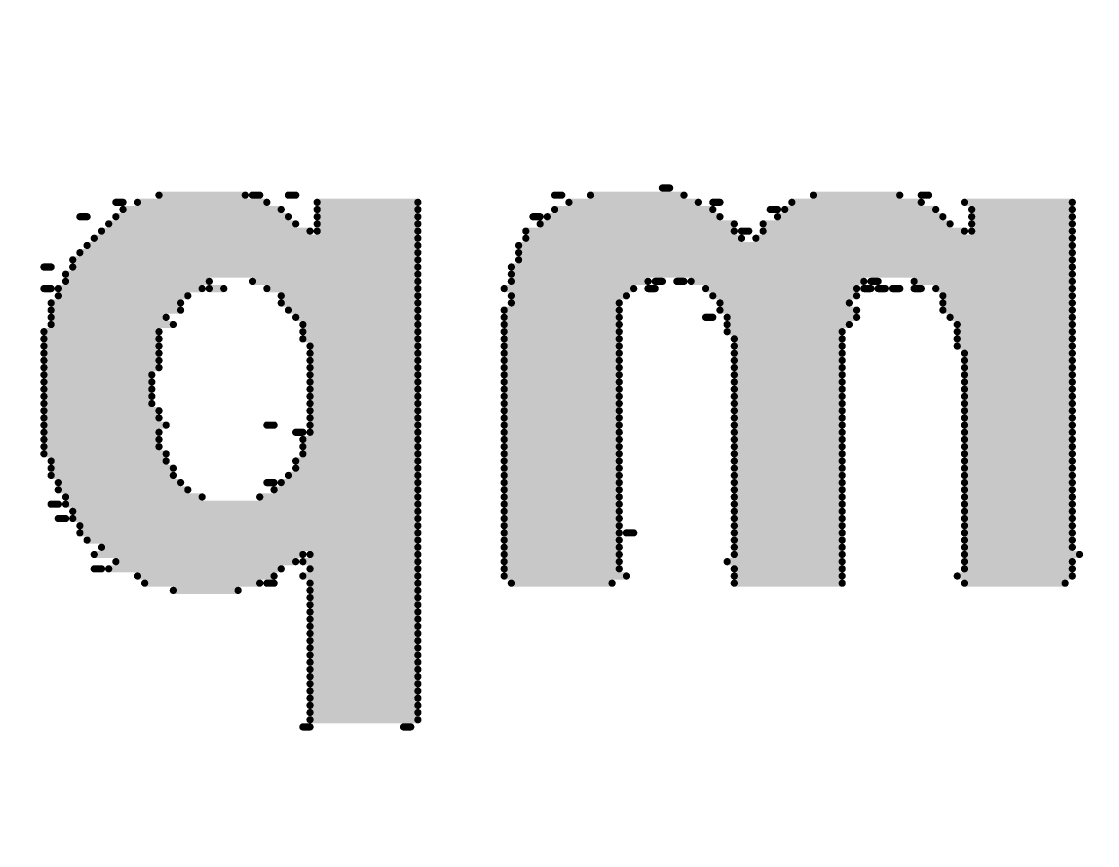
# Model space of a CAD drawing. Header units: millimetres. Extents: x 2.17 to 4.96, y 1.49 to 4.34.
# Drawn here: x 3.4327 to 3.5823, y 3.2885 to 3.4032 of the extents above; entities that cross this region are included whole.
import ezdxf

# ---------------------------------------------------------------- set-up
doc = ezdxf.new("R2010")
doc.units = ezdxf.units.MM
doc.header["$MEASUREMENT"] = 0
for name, color, linetype in [('BottomOverlay', 54, 'Continuous'), ('InternalPlane1', 76, 'Continuous'), ('InternalPlane2', 16, 'Continuous'), ('Mechanical2', 216, 'Continuous')]:
    doc.layers.add(name, color=color, linetype=linetype)

msp = doc.modelspace()

# ---------------------------------------------------------------- linework, layer by layer
at = {"layer": 'BottomOverlay', "const_width": 0.001}
for points in [[(3.52183, 3.38), (3.52283, 3.38)], [(3.44583, 3.378), (3.44683, 3.378)], [(3.44883, 3.378), (3.46683, 3.378)], [(3.45183, 3.379), (3.46383, 3.379)], [(3.46483, 3.379), (3.46583, 3.379)], [(3.46983, 3.379), (3.47083, 3.379)], [(3.47383, 3.378), (3.48783, 3.378)], [(3.50683, 3.379), (3.50783, 3.379)], [(3.50883, 3.378), (3.52683, 3.378)], [(3.51183, 3.379), (3.52483, 3.379)], [(3.52883, 3.378), (3.52983, 3.378)], [(3.53983, 3.378), (3.55783, 3.378)], [(3.54283, 3.379), (3.55483, 3.379)], [(3.55783, 3.379), (3.55883, 3.379)], [(3.56383, 3.378), (3.57883, 3.378)], [(3.44683, 3.377), (3.46883, 3.377)], [(3.47383, 3.377), (3.48783, 3.377)], [(3.50683, 3.377), (3.52883, 3.377)], [(3.53683, 3.377), (3.53783, 3.377)], [(3.53883, 3.377), (3.55983, 3.377)], [(3.56483, 3.377), (3.57883, 3.377)], [(3.44083, 3.376), (3.44183, 3.376)], [(3.44483, 3.375), (3.47083, 3.375)], [(3.44583, 3.376), (3.46983, 3.376)], [(3.47383, 3.376), (3.48783, 3.376)], [(3.47383, 3.375), (3.48783, 3.375)], [(3.50383, 3.376), (3.50483, 3.376)], [(3.50483, 3.375), (3.53183, 3.375)], [(3.50583, 3.376), (3.52983, 3.376)], [(3.53583, 3.375), (3.56183, 3.375)], [(3.53783, 3.376), (3.56083, 3.376)], [(3.56483, 3.376), (3.57883, 3.376)], [(3.56483, 3.375), (3.57883, 3.375)], [(3.44383, 3.374), (3.47283, 3.374)], [(3.47383, 3.374), (3.48783, 3.374)], [(3.50283, 3.374), (3.53183, 3.374)], [(3.53283, 3.374), (3.53383, 3.374)], [(3.53583, 3.374), (3.56383, 3.374)], [(3.56483, 3.374), (3.57883, 3.374)], [(3.44183, 3.372), (3.48783, 3.372)], [(3.44283, 3.373), (3.48783, 3.373)], [(3.50183, 3.372), (3.57883, 3.372)], [(3.50283, 3.373), (3.53283, 3.373)], [(3.53483, 3.373), (3.57883, 3.373)], [(3.44083, 3.371), (3.48783, 3.371)], [(3.50183, 3.371), (3.57883, 3.371)], [(3.43583, 3.369), (3.43683, 3.369)], [(3.43983, 3.37), (3.48783, 3.37)], [(3.43983, 3.369), (3.48783, 3.369)], [(3.50083, 3.369), (3.57883, 3.369)], [(3.50183, 3.37), (3.57883, 3.37)], [(3.43883, 3.368), (3.48783, 3.368)], [(3.50083, 3.368), (3.57883, 3.368)], [(3.43583, 3.366), (3.43683, 3.366)], [(3.43783, 3.366), (3.45783, 3.366)], [(3.43883, 3.367), (3.45883, 3.367)], [(3.45883, 3.366), (3.46083, 3.366)], [(3.46483, 3.367), (3.48783, 3.367)], [(3.46683, 3.366), (3.48783, 3.366)], [(3.49983, 3.366), (3.51783, 3.366)], [(3.50083, 3.367), (3.51983, 3.367)], [(3.51983, 3.366), (3.52083, 3.366)], [(3.52083, 3.367), (3.52183, 3.367)], [(3.52383, 3.367), (3.52483, 3.367)], [(3.52583, 3.367), (3.54983, 3.367)], [(3.52783, 3.366), (3.54883, 3.366)], [(3.54983, 3.366), (3.55083, 3.366)], [(3.55083, 3.367), (3.55183, 3.367)], [(3.55183, 3.366), (3.55283, 3.366)], [(3.55383, 3.366), (3.55483, 3.366)], [(3.55683, 3.367), (3.57883, 3.367)], [(3.55683, 3.366), (3.55783, 3.366)], [(3.55983, 3.366), (3.57883, 3.366)], [(3.43783, 3.365), (3.45583, 3.365)], [(3.46883, 3.365), (3.48783, 3.365)], [(3.50083, 3.365), (3.51683, 3.365)], [(3.52883, 3.365), (3.54883, 3.365)], [(3.56083, 3.365), (3.57883, 3.365)], [(3.43683, 3.364), (3.45483, 3.364)], [(3.43683, 3.363), (3.45483, 3.363)], [(3.46883, 3.364), (3.48783, 3.364)], [(3.46983, 3.363), (3.48783, 3.363)], [(3.49983, 3.363), (3.51583, 3.363)], [(3.50083, 3.364), (3.51583, 3.364)], [(3.52983, 3.364), (3.54783, 3.364)], [(3.52983, 3.363), (3.54883, 3.363)], [(3.56083, 3.364), (3.57883, 3.364)], [(3.56083, 3.363), (3.57883, 3.363)], [(3.43683, 3.362), (3.45283, 3.362)], [(3.47083, 3.362), (3.48783, 3.362)], [(3.49983, 3.362), (3.51583, 3.362)], [(3.52783, 3.362), (3.52883, 3.362)], [(3.53083, 3.362), (3.54883, 3.362)], [(3.56183, 3.362), (3.57883, 3.362)], [(3.43583, 3.36), (3.45183, 3.36)], [(3.43683, 3.361), (3.45383, 3.361)], [(3.47183, 3.361), (3.48783, 3.361)], [(3.47183, 3.36), (3.48783, 3.36)], [(3.49983, 3.361), (3.51583, 3.361)], [(3.49983, 3.36), (3.51583, 3.36)], [(3.53083, 3.361), (3.54783, 3.361)], [(3.53083, 3.36), (3.54683, 3.36)], [(3.56283, 3.361), (3.57883, 3.361)], [(3.56283, 3.36), (3.57883, 3.36)], [(3.43583, 3.359), (3.45183, 3.359)], [(3.47183, 3.359), (3.48783, 3.359)], [(3.49983, 3.359), (3.51583, 3.359)], [(3.53183, 3.359), (3.54683, 3.359)], [(3.56283, 3.359), (3.57883, 3.359)], [(3.43583, 3.358), (3.45183, 3.358)], [(3.43583, 3.357), (3.45183, 3.357)], [(3.47283, 3.358), (3.48783, 3.358)], [(3.47283, 3.357), (3.48783, 3.357)], [(3.49983, 3.358), (3.51583, 3.358)], [(3.49983, 3.357), (3.51583, 3.357)], [(3.53183, 3.358), (3.54683, 3.358)], [(3.53183, 3.357), (3.54683, 3.357)], [(3.56283, 3.358), (3.57883, 3.358)], [(3.56383, 3.357), (3.57883, 3.357)], [(3.43583, 3.356), (3.45183, 3.356)], [(3.47283, 3.356), (3.48783, 3.356)], [(3.49983, 3.356), (3.51583, 3.356)], [(3.53183, 3.356), (3.54683, 3.356)], [(3.56383, 3.356), (3.57883, 3.356)], [(3.43583, 3.355), (3.45183, 3.355)], [(3.43583, 3.354), (3.45083, 3.354)], [(3.47283, 3.355), (3.48783, 3.355)], [(3.47283, 3.354), (3.48783, 3.354)], [(3.49983, 3.355), (3.51583, 3.355)], [(3.49983, 3.354), (3.51583, 3.354)], [(3.53183, 3.355), (3.54683, 3.355)], [(3.53183, 3.354), (3.54683, 3.354)], [(3.56383, 3.355), (3.57883, 3.355)], [(3.56383, 3.354), (3.57883, 3.354)], [(3.43583, 3.353), (3.45083, 3.353)], [(3.47283, 3.353), (3.48783, 3.353)], [(3.49983, 3.353), (3.51583, 3.353)], [(3.53183, 3.353), (3.54683, 3.353)], [(3.56383, 3.353), (3.57883, 3.353)], [(3.43583, 3.352), (3.45083, 3.352)], [(3.43583, 3.351), (3.45083, 3.351)], [(3.47283, 3.352), (3.48783, 3.352)], [(3.47283, 3.351), (3.48783, 3.351)], [(3.49983, 3.352), (3.51583, 3.352)], [(3.49983, 3.351), (3.51583, 3.351)], [(3.53183, 3.352), (3.54683, 3.352)], [(3.53183, 3.351), (3.54683, 3.351)], [(3.56383, 3.352), (3.57883, 3.352)], [(3.56383, 3.351), (3.57883, 3.351)], [(3.43583, 3.35), (3.45083, 3.35)], [(3.47283, 3.35), (3.48783, 3.35)], [(3.49983, 3.35), (3.51583, 3.35)], [(3.53183, 3.35), (3.54683, 3.35)], [(3.56383, 3.35), (3.57883, 3.35)], [(3.43583, 3.349), (3.45183, 3.349)], [(3.43583, 3.348), (3.45183, 3.348)], [(3.47283, 3.349), (3.48783, 3.349)], [(3.47283, 3.348), (3.48783, 3.348)], [(3.49983, 3.349), (3.51583, 3.349)], [(3.49983, 3.348), (3.51583, 3.348)], [(3.53183, 3.349), (3.54683, 3.349)], [(3.53183, 3.348), (3.54683, 3.348)], [(3.56383, 3.349), (3.57883, 3.349)], [(3.56383, 3.348), (3.57883, 3.348)], [(3.43583, 3.347), (3.45283, 3.347)], [(3.46683, 3.347), (3.46783, 3.347)], [(3.47283, 3.347), (3.48783, 3.347)], [(3.49983, 3.347), (3.51583, 3.347)], [(3.53183, 3.347), (3.54683, 3.347)], [(3.56383, 3.347), (3.57883, 3.347)], [(3.43583, 3.346), (3.45183, 3.346)], [(3.43583, 3.345), (3.45183, 3.345)], [(3.47083, 3.346), (3.47183, 3.346)], [(3.47183, 3.345), (3.48783, 3.345)], [(3.47283, 3.346), (3.48783, 3.346)], [(3.49983, 3.346), (3.51583, 3.346)], [(3.49983, 3.345), (3.51583, 3.345)], [(3.53183, 3.346), (3.54683, 3.346)], [(3.53183, 3.345), (3.54683, 3.345)], [(3.56383, 3.346), (3.57883, 3.346)], [(3.56383, 3.345), (3.57883, 3.345)], [(3.43583, 3.344), (3.45183, 3.344)], [(3.47183, 3.344), (3.48783, 3.344)], [(3.49983, 3.344), (3.51583, 3.344)], [(3.53183, 3.344), (3.54683, 3.344)], [(3.56383, 3.344), (3.57883, 3.344)], [(3.43583, 3.343), (3.45283, 3.343)], [(3.43683, 3.342), (3.45283, 3.342)], [(3.47083, 3.342), (3.48783, 3.342)], [(3.47183, 3.343), (3.48783, 3.343)], [(3.49983, 3.343), (3.51583, 3.343)], [(3.49983, 3.342), (3.51583, 3.342)], [(3.53183, 3.343), (3.54683, 3.343)], [(3.53183, 3.342), (3.54683, 3.342)], [(3.56383, 3.343), (3.57883, 3.343)], [(3.56383, 3.342), (3.57883, 3.342)], [(3.43683, 3.341), (3.45383, 3.341)], [(3.47083, 3.341), (3.48783, 3.341)], [(3.49983, 3.341), (3.51583, 3.341)], [(3.53183, 3.341), (3.54683, 3.341)], [(3.56383, 3.341), (3.57883, 3.341)], [(3.43683, 3.34), (3.45383, 3.34)], [(3.43783, 3.339), (3.45483, 3.339)], [(3.46683, 3.339), (3.46783, 3.339)], [(3.46883, 3.339), (3.48783, 3.339)], [(3.46983, 3.34), (3.48783, 3.34)], [(3.49983, 3.34), (3.51583, 3.34)], [(3.49983, 3.339), (3.51583, 3.339)], [(3.53183, 3.34), (3.54683, 3.34)], [(3.53183, 3.339), (3.54683, 3.339)], [(3.56383, 3.34), (3.57883, 3.34)], [(3.56383, 3.339), (3.57883, 3.339)], [(3.43783, 3.338), (3.45583, 3.338)], [(3.46783, 3.338), (3.48783, 3.338)], [(3.49983, 3.338), (3.51583, 3.338)], [(3.53183, 3.338), (3.54683, 3.338)], [(3.56383, 3.338), (3.57883, 3.338)], [(3.43683, 3.336), (3.43783, 3.336)], [(3.43883, 3.337), (3.45783, 3.337)], [(3.43883, 3.336), (3.48783, 3.336)], [(3.46583, 3.337), (3.48783, 3.337)], [(3.49983, 3.337), (3.51583, 3.337)], [(3.49983, 3.336), (3.51583, 3.336)], [(3.53183, 3.337), (3.54683, 3.337)], [(3.53183, 3.336), (3.54683, 3.336)], [(3.56383, 3.337), (3.57883, 3.337)], [(3.56383, 3.336), (3.57883, 3.336)], [(3.43983, 3.335), (3.48783, 3.335)], [(3.49983, 3.335), (3.51583, 3.335)], [(3.53183, 3.335), (3.54683, 3.335)], [(3.56383, 3.335), (3.57883, 3.335)], [(3.43783, 3.334), (3.43883, 3.334)], [(3.43983, 3.334), (3.48783, 3.334)], [(3.44083, 3.333), (3.48783, 3.333)], [(3.49983, 3.334), (3.51583, 3.334)], [(3.49983, 3.333), (3.51583, 3.333)], [(3.53183, 3.334), (3.54683, 3.334)], [(3.53183, 3.333), (3.54683, 3.333)], [(3.56383, 3.334), (3.57883, 3.334)], [(3.56383, 3.333), (3.57883, 3.333)], [(3.44083, 3.332), (3.48783, 3.332)], [(3.49983, 3.332), (3.51583, 3.332)], [(3.51683, 3.332), (3.51783, 3.332)], [(3.53183, 3.332), (3.54683, 3.332)], [(3.56383, 3.332), (3.57883, 3.332)], [(3.44183, 3.331), (3.48783, 3.331)], [(3.44383, 3.33), (3.48783, 3.33)], [(3.49983, 3.331), (3.51583, 3.331)], [(3.49983, 3.33), (3.51583, 3.33)], [(3.53183, 3.331), (3.54683, 3.331)], [(3.53183, 3.33), (3.54683, 3.33)], [(3.56383, 3.331), (3.57883, 3.331)], [(3.56383, 3.33), (3.57883, 3.33)], [(3.44283, 3.329), (3.47183, 3.329)], [(3.47283, 3.329), (3.48783, 3.329)], [(3.49983, 3.329), (3.51583, 3.329)], [(3.53183, 3.329), (3.54683, 3.329)], [(3.56383, 3.329), (3.57983, 3.329)], [(3.44283, 3.327), (3.44383, 3.327)], [(3.44483, 3.327), (3.46883, 3.327)], [(3.44583, 3.328), (3.47083, 3.328)], [(3.47183, 3.328), (3.48783, 3.328)], [(3.47283, 3.327), (3.48783, 3.327)], [(3.49983, 3.328), (3.51583, 3.328)], [(3.49983, 3.327), (3.51583, 3.327)], [(3.53083, 3.328), (3.54683, 3.328)], [(3.53183, 3.327), (3.54683, 3.327)], [(3.56383, 3.328), (3.57883, 3.328)], [(3.56383, 3.327), (3.57883, 3.327)], [(3.44883, 3.326), (3.46783, 3.326)], [(3.47183, 3.326), (3.48783, 3.326)], [(3.49983, 3.326), (3.51683, 3.326)], [(3.53183, 3.326), (3.54683, 3.326)], [(3.56283, 3.326), (3.57883, 3.326)], [(3.44983, 3.325), (3.46583, 3.325)], [(3.45383, 3.324), (3.46283, 3.324)], [(3.46683, 3.325), (3.46783, 3.325)], [(3.47283, 3.325), (3.48783, 3.325)], [(3.47283, 3.324), (3.48783, 3.324)], [(3.50083, 3.325), (3.51483, 3.325)], [(3.53183, 3.325), (3.54683, 3.325)], [(3.56383, 3.325), (3.57783, 3.325)], [(3.47283, 3.323), (3.48783, 3.323)], [(3.47283, 3.322), (3.48783, 3.322)], [(3.47283, 3.321), (3.48783, 3.321)], [(3.47283, 3.32), (3.48783, 3.32)], [(3.47283, 3.319), (3.48783, 3.319)], [(3.47283, 3.318), (3.48783, 3.318)], [(3.47283, 3.317), (3.48783, 3.317)], [(3.47283, 3.316), (3.48783, 3.316)], [(3.47283, 3.315), (3.48783, 3.315)], [(3.47283, 3.314), (3.48783, 3.314)], [(3.47283, 3.313), (3.48783, 3.313)], [(3.47283, 3.312), (3.48783, 3.312)], [(3.47283, 3.311), (3.48783, 3.311)], [(3.47283, 3.31), (3.48783, 3.31)], [(3.47283, 3.309), (3.48783, 3.309)], [(3.47283, 3.308), (3.48783, 3.308)], [(3.47283, 3.307), (3.48783, 3.307)], [(3.47283, 3.306), (3.48783, 3.306)], [(3.47183, 3.305), (3.47283, 3.305)], [(3.48583, 3.305), (3.48683, 3.305)]]:
    msp.add_lwpolyline(points, dxfattribs=at)
at = {"layer": 'BottomOverlay', "const_width": 0.0005}
for points in [[(3.52158, 3.38, 1), (3.52208, 3.38, 1)], [(3.52258, 3.38, 1), (3.52308, 3.38, 1)], [(3.44558, 3.378, 1), (3.44608, 3.378, 1)], [(3.44658, 3.378, 1), (3.44708, 3.378, 1)], [(3.44858, 3.378, 1), (3.44908, 3.378, 1)], [(3.45158, 3.379, 1), (3.45208, 3.379, 1)], [(3.46358, 3.379, 1), (3.46408, 3.379, 1)], [(3.46458, 3.379, 1), (3.46508, 3.379, 1)], [(3.46558, 3.379, 1), (3.46608, 3.379, 1)], [(3.46658, 3.378, 1), (3.46708, 3.378, 1)], [(3.46958, 3.379, 1), (3.47008, 3.379, 1)], [(3.47058, 3.379, 1), (3.47108, 3.379, 1)], [(3.47358, 3.378, 1), (3.47408, 3.378, 1)], [(3.48758, 3.378, 1), (3.48808, 3.378, 1)], [(3.50658, 3.379, 1), (3.50708, 3.379, 1)], [(3.50758, 3.379, 1), (3.50808, 3.379, 1)], [(3.50858, 3.378, 1), (3.50908, 3.378, 1)], [(3.51158, 3.379, 1), (3.51208, 3.379, 1)], [(3.52458, 3.379, 1), (3.52508, 3.379, 1)], [(3.52658, 3.378, 1), (3.52708, 3.378, 1)], [(3.52858, 3.378, 1), (3.52908, 3.378, 1)], [(3.52958, 3.378, 1), (3.53008, 3.378, 1)], [(3.53958, 3.378, 1), (3.54008, 3.378, 1)], [(3.54258, 3.379, 1), (3.54308, 3.379, 1)], [(3.55458, 3.379, 1), (3.55508, 3.379, 1)], [(3.55758, 3.379, 1), (3.55808, 3.379, 1)], [(3.55758, 3.378, 1), (3.55808, 3.378, 1)], [(3.55858, 3.379, 1), (3.55908, 3.379, 1)], [(3.56358, 3.378, 1), (3.56408, 3.378, 1)], [(3.57858, 3.378, 1), (3.57908, 3.378, 1)], [(3.44658, 3.377, 1), (3.44708, 3.377, 1)], [(3.46858, 3.377, 1), (3.46908, 3.377, 1)], [(3.47358, 3.377, 1), (3.47408, 3.377, 1)], [(3.48758, 3.377, 1), (3.48808, 3.377, 1)], [(3.50658, 3.377, 1), (3.50708, 3.377, 1)], [(3.52858, 3.377, 1), (3.52908, 3.377, 1)], [(3.53658, 3.377, 1), (3.53708, 3.377, 1)], [(3.53758, 3.377, 1), (3.53808, 3.377, 1)], [(3.53858, 3.377, 1), (3.53908, 3.377, 1)], [(3.55958, 3.377, 1), (3.56008, 3.377, 1)], [(3.56458, 3.377, 1), (3.56508, 3.377, 1)], [(3.57858, 3.377, 1), (3.57908, 3.377, 1)], [(3.44058, 3.376, 1), (3.44108, 3.376, 1)], [(3.44158, 3.376, 1), (3.44208, 3.376, 1)], [(3.44458, 3.375, 1), (3.44508, 3.375, 1)], [(3.44558, 3.376, 1), (3.44608, 3.376, 1)], [(3.46958, 3.376, 1), (3.47008, 3.376, 1)], [(3.47058, 3.375, 1), (3.47108, 3.375, 1)], [(3.47358, 3.376, 1), (3.47408, 3.376, 1)], [(3.47358, 3.375, 1), (3.47408, 3.375, 1)], [(3.48758, 3.376, 1), (3.48808, 3.376, 1)], [(3.48758, 3.375, 1), (3.48808, 3.375, 1)], [(3.50358, 3.376, 1), (3.50408, 3.376, 1)], [(3.50458, 3.376, 1), (3.50508, 3.376, 1)], [(3.50458, 3.375, 1), (3.50508, 3.375, 1)], [(3.50558, 3.376, 1), (3.50608, 3.376, 1)], [(3.52958, 3.376, 1), (3.53008, 3.376, 1)], [(3.53158, 3.375, 1), (3.53208, 3.375, 1)], [(3.53558, 3.375, 1), (3.53608, 3.375, 1)], [(3.53758, 3.376, 1), (3.53808, 3.376, 1)], [(3.56058, 3.376, 1), (3.56108, 3.376, 1)], [(3.56158, 3.375, 1), (3.56208, 3.375, 1)], [(3.56458, 3.376, 1), (3.56508, 3.376, 1)], [(3.56458, 3.375, 1), (3.56508, 3.375, 1)], [(3.57858, 3.376, 1), (3.57908, 3.376, 1)], [(3.57858, 3.375, 1), (3.57908, 3.375, 1)], [(3.44358, 3.374, 1), (3.44408, 3.374, 1)], [(3.47258, 3.374, 1), (3.47308, 3.374, 1)], [(3.47358, 3.374, 1), (3.47408, 3.374, 1)], [(3.48758, 3.374, 1), (3.48808, 3.374, 1)], [(3.50258, 3.374, 1), (3.50308, 3.374, 1)], [(3.53158, 3.374, 1), (3.53208, 3.374, 1)], [(3.53258, 3.374, 1), (3.53308, 3.374, 1)], [(3.53358, 3.374, 1), (3.53408, 3.374, 1)], [(3.53558, 3.374, 1), (3.53608, 3.374, 1)], [(3.56358, 3.374, 1), (3.56408, 3.374, 1)], [(3.56458, 3.374, 1), (3.56508, 3.374, 1)], [(3.57858, 3.374, 1), (3.57908, 3.374, 1)], [(3.44158, 3.372, 1), (3.44208, 3.372, 1)], [(3.44258, 3.373, 1), (3.44308, 3.373, 1)], [(3.48758, 3.373, 1), (3.48808, 3.373, 1)], [(3.48758, 3.372, 1), (3.48808, 3.372, 1)], [(3.50158, 3.372, 1), (3.50208, 3.372, 1)], [(3.50258, 3.373, 1), (3.50308, 3.373, 1)], [(3.53258, 3.373, 1), (3.53308, 3.373, 1)], [(3.53458, 3.373, 1), (3.53508, 3.373, 1)], [(3.57858, 3.373, 1), (3.57908, 3.373, 1)], [(3.57858, 3.372, 1), (3.57908, 3.372, 1)], [(3.44058, 3.371, 1), (3.44108, 3.371, 1)], [(3.48758, 3.371, 1), (3.48808, 3.371, 1)], [(3.50158, 3.371, 1), (3.50208, 3.371, 1)], [(3.57858, 3.371, 1), (3.57908, 3.371, 1)], [(3.43558, 3.369, 1), (3.43608, 3.369, 1)], [(3.43658, 3.369, 1), (3.43708, 3.369, 1)], [(3.43958, 3.37, 1), (3.44008, 3.37, 1)], [(3.43958, 3.369, 1), (3.44008, 3.369, 1)], [(3.48758, 3.37, 1), (3.48808, 3.37, 1)], [(3.48758, 3.369, 1), (3.48808, 3.369, 1)], [(3.50058, 3.369, 1), (3.50108, 3.369, 1)], [(3.50158, 3.37, 1), (3.50208, 3.37, 1)], [(3.57858, 3.37, 1), (3.57908, 3.37, 1)], [(3.57858, 3.369, 1), (3.57908, 3.369, 1)], [(3.43858, 3.368, 1), (3.43908, 3.368, 1)], [(3.48758, 3.368, 1), (3.48808, 3.368, 1)], [(3.50058, 3.368, 1), (3.50108, 3.368, 1)], [(3.57858, 3.368, 1), (3.57908, 3.368, 1)], [(3.43558, 3.366, 1), (3.43608, 3.366, 1)], [(3.43658, 3.366, 1), (3.43708, 3.366, 1)], [(3.43758, 3.366, 1), (3.43808, 3.366, 1)], [(3.43858, 3.367, 1), (3.43908, 3.367, 1)], [(3.45758, 3.366, 1), (3.45808, 3.366, 1)], [(3.45858, 3.367, 1), (3.45908, 3.367, 1)], [(3.45858, 3.366, 1), (3.45908, 3.366, 1)], [(3.46058, 3.366, 1), (3.46108, 3.366, 1)], [(3.46458, 3.367, 1), (3.46508, 3.367, 1)], [(3.46658, 3.366, 1), (3.46708, 3.366, 1)], [(3.48758, 3.367, 1), (3.48808, 3.367, 1)], [(3.48758, 3.366, 1), (3.48808, 3.366, 1)], [(3.49958, 3.366, 1), (3.50008, 3.366, 1)], [(3.50058, 3.367, 1), (3.50108, 3.367, 1)], [(3.51758, 3.366, 1), (3.51808, 3.366, 1)], [(3.51958, 3.367, 1), (3.52008, 3.367, 1)], [(3.51958, 3.366, 1), (3.52008, 3.366, 1)], [(3.52058, 3.367, 1), (3.52108, 3.367, 1)], [(3.52058, 3.366, 1), (3.52108, 3.366, 1)], [(3.52158, 3.367, 1), (3.52208, 3.367, 1)], [(3.52358, 3.367, 1), (3.52408, 3.367, 1)], [(3.52458, 3.367, 1), (3.52508, 3.367, 1)], [(3.52558, 3.367, 1), (3.52608, 3.367, 1)], [(3.52758, 3.366, 1), (3.52808, 3.366, 1)], [(3.54858, 3.366, 1), (3.54908, 3.366, 1)], [(3.54958, 3.367, 1), (3.55008, 3.367, 1)], [(3.54958, 3.366, 1), (3.55008, 3.366, 1)], [(3.55058, 3.367, 1), (3.55108, 3.367, 1)], [(3.55058, 3.366, 1), (3.55108, 3.366, 1)], [(3.55158, 3.367, 1), (3.55208, 3.367, 1)], [(3.55158, 3.366, 1), (3.55208, 3.366, 1)], [(3.55258, 3.366, 1), (3.55308, 3.366, 1)], [(3.55358, 3.366, 1), (3.55408, 3.366, 1)], [(3.55458, 3.366, 1), (3.55508, 3.366, 1)], [(3.55658, 3.367, 1), (3.55708, 3.367, 1)], [(3.55658, 3.366, 1), (3.55708, 3.366, 1)], [(3.55758, 3.366, 1), (3.55808, 3.366, 1)], [(3.55958, 3.366, 1), (3.56008, 3.366, 1)], [(3.57858, 3.367, 1), (3.57908, 3.367, 1)], [(3.57858, 3.366, 1), (3.57908, 3.366, 1)], [(3.43758, 3.365, 1), (3.43808, 3.365, 1)], [(3.45558, 3.365, 1), (3.45608, 3.365, 1)], [(3.46858, 3.365, 1), (3.46908, 3.365, 1)], [(3.48758, 3.365, 1), (3.48808, 3.365, 1)], [(3.50058, 3.365, 1), (3.50108, 3.365, 1)], [(3.51658, 3.365, 1), (3.51708, 3.365, 1)], [(3.52858, 3.365, 1), (3.52908, 3.365, 1)], [(3.54858, 3.365, 1), (3.54908, 3.365, 1)], [(3.56058, 3.365, 1), (3.56108, 3.365, 1)], [(3.57858, 3.365, 1), (3.57908, 3.365, 1)], [(3.43658, 3.364, 1), (3.43708, 3.364, 1)], [(3.43658, 3.363, 1), (3.43708, 3.363, 1)], [(3.45458, 3.364, 1), (3.45508, 3.364, 1)], [(3.45458, 3.363, 1), (3.45508, 3.363, 1)], [(3.46858, 3.364, 1), (3.46908, 3.364, 1)], [(3.46958, 3.363, 1), (3.47008, 3.363, 1)], [(3.48758, 3.364, 1), (3.48808, 3.364, 1)], [(3.48758, 3.363, 1), (3.48808, 3.363, 1)], [(3.49958, 3.363, 1), (3.50008, 3.363, 1)], [(3.50058, 3.364, 1), (3.50108, 3.364, 1)], [(3.51558, 3.364, 1), (3.51608, 3.364, 1)], [(3.51558, 3.363, 1), (3.51608, 3.363, 1)], [(3.52958, 3.364, 1), (3.53008, 3.364, 1)], [(3.52958, 3.363, 1), (3.53008, 3.363, 1)], [(3.54758, 3.364, 1), (3.54808, 3.364, 1)], [(3.54858, 3.363, 1), (3.54908, 3.363, 1)], [(3.56058, 3.364, 1), (3.56108, 3.364, 1)], [(3.56058, 3.363, 1), (3.56108, 3.363, 1)], [(3.57858, 3.364, 1), (3.57908, 3.364, 1)], [(3.57858, 3.363, 1), (3.57908, 3.363, 1)], [(3.43658, 3.362, 1), (3.43708, 3.362, 1)], [(3.45258, 3.362, 1), (3.45308, 3.362, 1)], [(3.47058, 3.362, 1), (3.47108, 3.362, 1)], [(3.48758, 3.362, 1), (3.48808, 3.362, 1)], [(3.49958, 3.362, 1), (3.50008, 3.362, 1)], [(3.51558, 3.362, 1), (3.51608, 3.362, 1)], [(3.52758, 3.362, 1), (3.52808, 3.362, 1)], [(3.52858, 3.362, 1), (3.52908, 3.362, 1)], [(3.53058, 3.362, 1), (3.53108, 3.362, 1)], [(3.54858, 3.362, 1), (3.54908, 3.362, 1)], [(3.56158, 3.362, 1), (3.56208, 3.362, 1)], [(3.57858, 3.362, 1), (3.57908, 3.362, 1)], [(3.43558, 3.36, 1), (3.43608, 3.36, 1)], [(3.43658, 3.361, 1), (3.43708, 3.361, 1)], [(3.45158, 3.36, 1), (3.45208, 3.36, 1)], [(3.45358, 3.361, 1), (3.45408, 3.361, 1)], [(3.47158, 3.361, 1), (3.47208, 3.361, 1)], [(3.47158, 3.36, 1), (3.47208, 3.36, 1)], [(3.48758, 3.361, 1), (3.48808, 3.361, 1)], [(3.48758, 3.36, 1), (3.48808, 3.36, 1)], [(3.49958, 3.361, 1), (3.50008, 3.361, 1)], [(3.49958, 3.36, 1), (3.50008, 3.36, 1)], [(3.51558, 3.361, 1), (3.51608, 3.361, 1)], [(3.51558, 3.36, 1), (3.51608, 3.36, 1)], [(3.53058, 3.361, 1), (3.53108, 3.361, 1)], [(3.53058, 3.36, 1), (3.53108, 3.36, 1)], [(3.54658, 3.36, 1), (3.54708, 3.36, 1)], [(3.54758, 3.361, 1), (3.54808, 3.361, 1)], [(3.56258, 3.361, 1), (3.56308, 3.361, 1)], [(3.56258, 3.36, 1), (3.56308, 3.36, 1)], [(3.57858, 3.361, 1), (3.57908, 3.361, 1)], [(3.57858, 3.36, 1), (3.57908, 3.36, 1)], [(3.43558, 3.359, 1), (3.43608, 3.359, 1)], [(3.45158, 3.359, 1), (3.45208, 3.359, 1)], [(3.47158, 3.359, 1), (3.47208, 3.359, 1)], [(3.48758, 3.359, 1), (3.48808, 3.359, 1)], [(3.49958, 3.359, 1), (3.50008, 3.359, 1)], [(3.51558, 3.359, 1), (3.51608, 3.359, 1)], [(3.53158, 3.359, 1), (3.53208, 3.359, 1)], [(3.54658, 3.359, 1), (3.54708, 3.359, 1)], [(3.56258, 3.359, 1), (3.56308, 3.359, 1)], [(3.57858, 3.359, 1), (3.57908, 3.359, 1)], [(3.43558, 3.358, 1), (3.43608, 3.358, 1)], [(3.43558, 3.357, 1), (3.43608, 3.357, 1)], [(3.45158, 3.358, 1), (3.45208, 3.358, 1)], [(3.45158, 3.357, 1), (3.45208, 3.357, 1)], [(3.47258, 3.358, 1), (3.47308, 3.358, 1)], [(3.47258, 3.357, 1), (3.47308, 3.357, 1)], [(3.48758, 3.358, 1), (3.48808, 3.358, 1)], [(3.48758, 3.357, 1), (3.48808, 3.357, 1)], [(3.49958, 3.358, 1), (3.50008, 3.358, 1)], [(3.49958, 3.357, 1), (3.50008, 3.357, 1)], [(3.51558, 3.358, 1), (3.51608, 3.358, 1)], [(3.51558, 3.357, 1), (3.51608, 3.357, 1)], [(3.53158, 3.358, 1), (3.53208, 3.358, 1)], [(3.53158, 3.357, 1), (3.53208, 3.357, 1)], [(3.54658, 3.358, 1), (3.54708, 3.358, 1)], [(3.54658, 3.357, 1), (3.54708, 3.357, 1)], [(3.56258, 3.358, 1), (3.56308, 3.358, 1)], [(3.56358, 3.357, 1), (3.56408, 3.357, 1)], [(3.57858, 3.358, 1), (3.57908, 3.358, 1)], [(3.57858, 3.357, 1), (3.57908, 3.357, 1)], [(3.43558, 3.356, 1), (3.43608, 3.356, 1)], [(3.45158, 3.356, 1), (3.45208, 3.356, 1)], [(3.47258, 3.356, 1), (3.47308, 3.356, 1)], [(3.48758, 3.356, 1), (3.48808, 3.356, 1)], [(3.49958, 3.356, 1), (3.50008, 3.356, 1)], [(3.51558, 3.356, 1), (3.51608, 3.356, 1)], [(3.53158, 3.356, 1), (3.53208, 3.356, 1)], [(3.54658, 3.356, 1), (3.54708, 3.356, 1)], [(3.56358, 3.356, 1), (3.56408, 3.356, 1)], [(3.57858, 3.356, 1), (3.57908, 3.356, 1)], [(3.43558, 3.355, 1), (3.43608, 3.355, 1)], [(3.43558, 3.354, 1), (3.43608, 3.354, 1)], [(3.45058, 3.354, 1), (3.45108, 3.354, 1)], [(3.45158, 3.355, 1), (3.45208, 3.355, 1)], [(3.47258, 3.355, 1), (3.47308, 3.355, 1)], [(3.47258, 3.354, 1), (3.47308, 3.354, 1)], [(3.48758, 3.355, 1), (3.48808, 3.355, 1)], [(3.48758, 3.354, 1), (3.48808, 3.354, 1)], [(3.49958, 3.355, 1), (3.50008, 3.355, 1)], [(3.49958, 3.354, 1), (3.50008, 3.354, 1)], [(3.51558, 3.355, 1), (3.51608, 3.355, 1)], [(3.51558, 3.354, 1), (3.51608, 3.354, 1)], [(3.53158, 3.355, 1), (3.53208, 3.355, 1)], [(3.53158, 3.354, 1), (3.53208, 3.354, 1)], [(3.54658, 3.355, 1), (3.54708, 3.355, 1)], [(3.54658, 3.354, 1), (3.54708, 3.354, 1)], [(3.56358, 3.355, 1), (3.56408, 3.355, 1)], [(3.56358, 3.354, 1), (3.56408, 3.354, 1)], [(3.57858, 3.355, 1), (3.57908, 3.355, 1)], [(3.57858, 3.354, 1), (3.57908, 3.354, 1)], [(3.43558, 3.353, 1), (3.43608, 3.353, 1)], [(3.45058, 3.353, 1), (3.45108, 3.353, 1)], [(3.47258, 3.353, 1), (3.47308, 3.353, 1)], [(3.48758, 3.353, 1), (3.48808, 3.353, 1)], [(3.49958, 3.353, 1), (3.50008, 3.353, 1)], [(3.51558, 3.353, 1), (3.51608, 3.353, 1)], [(3.53158, 3.353, 1), (3.53208, 3.353, 1)], [(3.54658, 3.353, 1), (3.54708, 3.353, 1)], [(3.56358, 3.353, 1), (3.56408, 3.353, 1)], [(3.57858, 3.353, 1), (3.57908, 3.353, 1)], [(3.43558, 3.352, 1), (3.43608, 3.352, 1)], [(3.43558, 3.351, 1), (3.43608, 3.351, 1)], [(3.45058, 3.352, 1), (3.45108, 3.352, 1)], [(3.45058, 3.351, 1), (3.45108, 3.351, 1)], [(3.47258, 3.352, 1), (3.47308, 3.352, 1)], [(3.47258, 3.351, 1), (3.47308, 3.351, 1)], [(3.48758, 3.352, 1), (3.48808, 3.352, 1)], [(3.48758, 3.351, 1), (3.48808, 3.351, 1)], [(3.49958, 3.352, 1), (3.50008, 3.352, 1)], [(3.49958, 3.351, 1), (3.50008, 3.351, 1)], [(3.51558, 3.352, 1), (3.51608, 3.352, 1)], [(3.51558, 3.351, 1), (3.51608, 3.351, 1)], [(3.53158, 3.352, 1), (3.53208, 3.352, 1)], [(3.53158, 3.351, 1), (3.53208, 3.351, 1)], [(3.54658, 3.352, 1), (3.54708, 3.352, 1)], [(3.54658, 3.351, 1), (3.54708, 3.351, 1)], [(3.56358, 3.352, 1), (3.56408, 3.352, 1)], [(3.56358, 3.351, 1), (3.56408, 3.351, 1)], [(3.57858, 3.352, 1), (3.57908, 3.352, 1)], [(3.57858, 3.351, 1), (3.57908, 3.351, 1)], [(3.43558, 3.35, 1), (3.43608, 3.35, 1)], [(3.45058, 3.35, 1), (3.45108, 3.35, 1)], [(3.47258, 3.35, 1), (3.47308, 3.35, 1)], [(3.48758, 3.35, 1), (3.48808, 3.35, 1)], [(3.49958, 3.35, 1), (3.50008, 3.35, 1)], [(3.51558, 3.35, 1), (3.51608, 3.35, 1)], [(3.53158, 3.35, 1), (3.53208, 3.35, 1)], [(3.54658, 3.35, 1), (3.54708, 3.35, 1)], [(3.56358, 3.35, 1), (3.56408, 3.35, 1)], [(3.57858, 3.35, 1), (3.57908, 3.35, 1)], [(3.43558, 3.349, 1), (3.43608, 3.349, 1)], [(3.43558, 3.348, 1), (3.43608, 3.348, 1)], [(3.45158, 3.349, 1), (3.45208, 3.349, 1)], [(3.45158, 3.348, 1), (3.45208, 3.348, 1)], [(3.47258, 3.349, 1), (3.47308, 3.349, 1)], [(3.47258, 3.348, 1), (3.47308, 3.348, 1)], [(3.48758, 3.349, 1), (3.48808, 3.349, 1)], [(3.48758, 3.348, 1), (3.48808, 3.348, 1)], [(3.49958, 3.349, 1), (3.50008, 3.349, 1)], [(3.49958, 3.348, 1), (3.50008, 3.348, 1)], [(3.51558, 3.349, 1), (3.51608, 3.349, 1)], [(3.51558, 3.348, 1), (3.51608, 3.348, 1)], [(3.53158, 3.349, 1), (3.53208, 3.349, 1)], [(3.53158, 3.348, 1), (3.53208, 3.348, 1)], [(3.54658, 3.349, 1), (3.54708, 3.349, 1)], [(3.54658, 3.348, 1), (3.54708, 3.348, 1)], [(3.56358, 3.349, 1), (3.56408, 3.349, 1)], [(3.56358, 3.348, 1), (3.56408, 3.348, 1)], [(3.57858, 3.349, 1), (3.57908, 3.349, 1)], [(3.57858, 3.348, 1), (3.57908, 3.348, 1)], [(3.43558, 3.347, 1), (3.43608, 3.347, 1)], [(3.45258, 3.347, 1), (3.45308, 3.347, 1)], [(3.46658, 3.347, 1), (3.46708, 3.347, 1)], [(3.46758, 3.347, 1), (3.46808, 3.347, 1)], [(3.47258, 3.347, 1), (3.47308, 3.347, 1)], [(3.48758, 3.347, 1), (3.48808, 3.347, 1)], [(3.49958, 3.347, 1), (3.50008, 3.347, 1)], [(3.51558, 3.347, 1), (3.51608, 3.347, 1)], [(3.53158, 3.347, 1), (3.53208, 3.347, 1)], [(3.54658, 3.347, 1), (3.54708, 3.347, 1)], [(3.56358, 3.347, 1), (3.56408, 3.347, 1)], [(3.57858, 3.347, 1), (3.57908, 3.347, 1)], [(3.43558, 3.346, 1), (3.43608, 3.346, 1)], [(3.43558, 3.345, 1), (3.43608, 3.345, 1)], [(3.45158, 3.346, 1), (3.45208, 3.346, 1)], [(3.45158, 3.345, 1), (3.45208, 3.345, 1)], [(3.47058, 3.346, 1), (3.47108, 3.346, 1)], [(3.47158, 3.346, 1), (3.47208, 3.346, 1)], [(3.47158, 3.345, 1), (3.47208, 3.345, 1)], [(3.47258, 3.346, 1), (3.47308, 3.346, 1)], [(3.48758, 3.346, 1), (3.48808, 3.346, 1)], [(3.48758, 3.345, 1), (3.48808, 3.345, 1)], [(3.49958, 3.346, 1), (3.50008, 3.346, 1)], [(3.49958, 3.345, 1), (3.50008, 3.345, 1)], [(3.51558, 3.346, 1), (3.51608, 3.346, 1)], [(3.51558, 3.345, 1), (3.51608, 3.345, 1)], [(3.53158, 3.346, 1), (3.53208, 3.346, 1)], [(3.53158, 3.345, 1), (3.53208, 3.345, 1)], [(3.54658, 3.346, 1), (3.54708, 3.346, 1)], [(3.54658, 3.345, 1), (3.54708, 3.345, 1)], [(3.56358, 3.346, 1), (3.56408, 3.346, 1)], [(3.56358, 3.345, 1), (3.56408, 3.345, 1)], [(3.57858, 3.346, 1), (3.57908, 3.346, 1)], [(3.57858, 3.345, 1), (3.57908, 3.345, 1)], [(3.43558, 3.344, 1), (3.43608, 3.344, 1)], [(3.45158, 3.344, 1), (3.45208, 3.344, 1)], [(3.47158, 3.344, 1), (3.47208, 3.344, 1)], [(3.48758, 3.344, 1), (3.48808, 3.344, 1)], [(3.49958, 3.344, 1), (3.50008, 3.344, 1)], [(3.51558, 3.344, 1), (3.51608, 3.344, 1)], [(3.53158, 3.344, 1), (3.53208, 3.344, 1)], [(3.54658, 3.344, 1), (3.54708, 3.344, 1)], [(3.56358, 3.344, 1), (3.56408, 3.344, 1)], [(3.57858, 3.344, 1), (3.57908, 3.344, 1)], [(3.43558, 3.343, 1), (3.43608, 3.343, 1)], [(3.43658, 3.342, 1), (3.43708, 3.342, 1)], [(3.45258, 3.343, 1), (3.45308, 3.343, 1)], [(3.45258, 3.342, 1), (3.45308, 3.342, 1)], [(3.47058, 3.342, 1), (3.47108, 3.342, 1)], [(3.47158, 3.343, 1), (3.47208, 3.343, 1)], [(3.48758, 3.343, 1), (3.48808, 3.343, 1)], [(3.48758, 3.342, 1), (3.48808, 3.342, 1)], [(3.49958, 3.343, 1), (3.50008, 3.343, 1)], [(3.49958, 3.342, 1), (3.50008, 3.342, 1)], [(3.51558, 3.343, 1), (3.51608, 3.343, 1)], [(3.51558, 3.342, 1), (3.51608, 3.342, 1)], [(3.53158, 3.343, 1), (3.53208, 3.343, 1)], [(3.53158, 3.342, 1), (3.53208, 3.342, 1)], [(3.54658, 3.343, 1), (3.54708, 3.343, 1)], [(3.54658, 3.342, 1), (3.54708, 3.342, 1)], [(3.56358, 3.343, 1), (3.56408, 3.343, 1)], [(3.56358, 3.342, 1), (3.56408, 3.342, 1)], [(3.57858, 3.343, 1), (3.57908, 3.343, 1)], [(3.57858, 3.342, 1), (3.57908, 3.342, 1)], [(3.43658, 3.341, 1), (3.43708, 3.341, 1)], [(3.45358, 3.341, 1), (3.45408, 3.341, 1)], [(3.47058, 3.341, 1), (3.47108, 3.341, 1)], [(3.48758, 3.341, 1), (3.48808, 3.341, 1)], [(3.49958, 3.341, 1), (3.50008, 3.341, 1)], [(3.51558, 3.341, 1), (3.51608, 3.341, 1)], [(3.53158, 3.341, 1), (3.53208, 3.341, 1)], [(3.54658, 3.341, 1), (3.54708, 3.341, 1)], [(3.56358, 3.341, 1), (3.56408, 3.341, 1)], [(3.57858, 3.341, 1), (3.57908, 3.341, 1)], [(3.43658, 3.34, 1), (3.43708, 3.34, 1)], [(3.43758, 3.339, 1), (3.43808, 3.339, 1)], [(3.45358, 3.34, 1), (3.45408, 3.34, 1)], [(3.45458, 3.339, 1), (3.45508, 3.339, 1)], [(3.46658, 3.339, 1), (3.46708, 3.339, 1)], [(3.46758, 3.339, 1), (3.46808, 3.339, 1)], [(3.46858, 3.339, 1), (3.46908, 3.339, 1)], [(3.46958, 3.34, 1), (3.47008, 3.34, 1)], [(3.48758, 3.34, 1), (3.48808, 3.34, 1)], [(3.48758, 3.339, 1), (3.48808, 3.339, 1)], [(3.49958, 3.34, 1), (3.50008, 3.34, 1)], [(3.49958, 3.339, 1), (3.50008, 3.339, 1)], [(3.51558, 3.34, 1), (3.51608, 3.34, 1)], [(3.51558, 3.339, 1), (3.51608, 3.339, 1)], [(3.53158, 3.34, 1), (3.53208, 3.34, 1)], [(3.53158, 3.339, 1), (3.53208, 3.339, 1)], [(3.54658, 3.34, 1), (3.54708, 3.34, 1)], [(3.54658, 3.339, 1), (3.54708, 3.339, 1)], [(3.56358, 3.34, 1), (3.56408, 3.34, 1)], [(3.56358, 3.339, 1), (3.56408, 3.339, 1)], [(3.57858, 3.34, 1), (3.57908, 3.34, 1)], [(3.57858, 3.339, 1), (3.57908, 3.339, 1)], [(3.43758, 3.338, 1), (3.43808, 3.338, 1)], [(3.45558, 3.338, 1), (3.45608, 3.338, 1)], [(3.46758, 3.338, 1), (3.46808, 3.338, 1)], [(3.48758, 3.338, 1), (3.48808, 3.338, 1)], [(3.49958, 3.338, 1), (3.50008, 3.338, 1)], [(3.51558, 3.338, 1), (3.51608, 3.338, 1)], [(3.53158, 3.338, 1), (3.53208, 3.338, 1)], [(3.54658, 3.338, 1), (3.54708, 3.338, 1)], [(3.56358, 3.338, 1), (3.56408, 3.338, 1)], [(3.57858, 3.338, 1), (3.57908, 3.338, 1)], [(3.43658, 3.336, 1), (3.43708, 3.336, 1)], [(3.43758, 3.336, 1), (3.43808, 3.336, 1)], [(3.43858, 3.337, 1), (3.43908, 3.337, 1)], [(3.43858, 3.336, 1), (3.43908, 3.336, 1)], [(3.45758, 3.337, 1), (3.45808, 3.337, 1)], [(3.46558, 3.337, 1), (3.46608, 3.337, 1)], [(3.48758, 3.337, 1), (3.48808, 3.337, 1)], [(3.48758, 3.336, 1), (3.48808, 3.336, 1)], [(3.49958, 3.337, 1), (3.50008, 3.337, 1)], [(3.49958, 3.336, 1), (3.50008, 3.336, 1)], [(3.51558, 3.337, 1), (3.51608, 3.337, 1)], [(3.51558, 3.336, 1), (3.51608, 3.336, 1)], [(3.53158, 3.337, 1), (3.53208, 3.337, 1)], [(3.53158, 3.336, 1), (3.53208, 3.336, 1)], [(3.54658, 3.337, 1), (3.54708, 3.337, 1)], [(3.54658, 3.336, 1), (3.54708, 3.336, 1)], [(3.56358, 3.337, 1), (3.56408, 3.337, 1)], [(3.56358, 3.336, 1), (3.56408, 3.336, 1)], [(3.57858, 3.337, 1), (3.57908, 3.337, 1)], [(3.57858, 3.336, 1), (3.57908, 3.336, 1)], [(3.43958, 3.335, 1), (3.44008, 3.335, 1)], [(3.48758, 3.335, 1), (3.48808, 3.335, 1)], [(3.49958, 3.335, 1), (3.50008, 3.335, 1)], [(3.51558, 3.335, 1), (3.51608, 3.335, 1)], [(3.53158, 3.335, 1), (3.53208, 3.335, 1)], [(3.54658, 3.335, 1), (3.54708, 3.335, 1)], [(3.56358, 3.335, 1), (3.56408, 3.335, 1)], [(3.57858, 3.335, 1), (3.57908, 3.335, 1)], [(3.43758, 3.334, 1), (3.43808, 3.334, 1)], [(3.43858, 3.334, 1), (3.43908, 3.334, 1)], [(3.43958, 3.334, 1), (3.44008, 3.334, 1)], [(3.44058, 3.333, 1), (3.44108, 3.333, 1)], [(3.48758, 3.334, 1), (3.48808, 3.334, 1)], [(3.48758, 3.333, 1), (3.48808, 3.333, 1)], [(3.49958, 3.334, 1), (3.50008, 3.334, 1)], [(3.49958, 3.333, 1), (3.50008, 3.333, 1)], [(3.51558, 3.334, 1), (3.51608, 3.334, 1)], [(3.51558, 3.333, 1), (3.51608, 3.333, 1)], [(3.53158, 3.334, 1), (3.53208, 3.334, 1)], [(3.53158, 3.333, 1), (3.53208, 3.333, 1)], [(3.54658, 3.334, 1), (3.54708, 3.334, 1)], [(3.54658, 3.333, 1), (3.54708, 3.333, 1)], [(3.56358, 3.334, 1), (3.56408, 3.334, 1)], [(3.56358, 3.333, 1), (3.56408, 3.333, 1)], [(3.57858, 3.334, 1), (3.57908, 3.334, 1)], [(3.57858, 3.333, 1), (3.57908, 3.333, 1)], [(3.44058, 3.332, 1), (3.44108, 3.332, 1)], [(3.48758, 3.332, 1), (3.48808, 3.332, 1)], [(3.49958, 3.332, 1), (3.50008, 3.332, 1)], [(3.51558, 3.332, 1), (3.51608, 3.332, 1)], [(3.51658, 3.332, 1), (3.51708, 3.332, 1)], [(3.51758, 3.332, 1), (3.51808, 3.332, 1)], [(3.53158, 3.332, 1), (3.53208, 3.332, 1)], [(3.54658, 3.332, 1), (3.54708, 3.332, 1)], [(3.56358, 3.332, 1), (3.56408, 3.332, 1)], [(3.57858, 3.332, 1), (3.57908, 3.332, 1)], [(3.44158, 3.331, 1), (3.44208, 3.331, 1)], [(3.44358, 3.33, 1), (3.44408, 3.33, 1)], [(3.48758, 3.331, 1), (3.48808, 3.331, 1)], [(3.48758, 3.33, 1), (3.48808, 3.33, 1)], [(3.49958, 3.331, 1), (3.50008, 3.331, 1)], [(3.49958, 3.33, 1), (3.50008, 3.33, 1)], [(3.51558, 3.331, 1), (3.51608, 3.331, 1)], [(3.51558, 3.33, 1), (3.51608, 3.33, 1)], [(3.53158, 3.331, 1), (3.53208, 3.331, 1)], [(3.53158, 3.33, 1), (3.53208, 3.33, 1)], [(3.54658, 3.331, 1), (3.54708, 3.331, 1)], [(3.54658, 3.33, 1), (3.54708, 3.33, 1)], [(3.56358, 3.331, 1), (3.56408, 3.331, 1)], [(3.56358, 3.33, 1), (3.56408, 3.33, 1)], [(3.57858, 3.331, 1), (3.57908, 3.331, 1)], [(3.57858, 3.33, 1), (3.57908, 3.33, 1)], [(3.44258, 3.329, 1), (3.44308, 3.329, 1)], [(3.47158, 3.329, 1), (3.47208, 3.329, 1)], [(3.47258, 3.329, 1), (3.47308, 3.329, 1)], [(3.48758, 3.329, 1), (3.48808, 3.329, 1)], [(3.49958, 3.329, 1), (3.50008, 3.329, 1)], [(3.51558, 3.329, 1), (3.51608, 3.329, 1)], [(3.53158, 3.329, 1), (3.53208, 3.329, 1)], [(3.54658, 3.329, 1), (3.54708, 3.329, 1)], [(3.56358, 3.329, 1), (3.56408, 3.329, 1)], [(3.57958, 3.329, 1), (3.58008, 3.329, 1)], [(3.44258, 3.327, 1), (3.44308, 3.327, 1)], [(3.44358, 3.327, 1), (3.44408, 3.327, 1)], [(3.44458, 3.327, 1), (3.44508, 3.327, 1)], [(3.44558, 3.328, 1), (3.44608, 3.328, 1)], [(3.46858, 3.327, 1), (3.46908, 3.327, 1)], [(3.47058, 3.328, 1), (3.47108, 3.328, 1)], [(3.47158, 3.328, 1), (3.47208, 3.328, 1)], [(3.47258, 3.327, 1), (3.47308, 3.327, 1)], [(3.48758, 3.328, 1), (3.48808, 3.328, 1)], [(3.48758, 3.327, 1), (3.48808, 3.327, 1)], [(3.49958, 3.328, 1), (3.50008, 3.328, 1)], [(3.49958, 3.327, 1), (3.50008, 3.327, 1)], [(3.51558, 3.328, 1), (3.51608, 3.328, 1)], [(3.51558, 3.327, 1), (3.51608, 3.327, 1)], [(3.53058, 3.328, 1), (3.53108, 3.328, 1)], [(3.53158, 3.327, 1), (3.53208, 3.327, 1)], [(3.54658, 3.328, 1), (3.54708, 3.328, 1)], [(3.54658, 3.327, 1), (3.54708, 3.327, 1)], [(3.56358, 3.328, 1), (3.56408, 3.328, 1)], [(3.56358, 3.327, 1), (3.56408, 3.327, 1)], [(3.57858, 3.328, 1), (3.57908, 3.328, 1)], [(3.57858, 3.327, 1), (3.57908, 3.327, 1)], [(3.44858, 3.326, 1), (3.44908, 3.326, 1)], [(3.46758, 3.326, 1), (3.46808, 3.326, 1)], [(3.47158, 3.326, 1), (3.47208, 3.326, 1)], [(3.48758, 3.326, 1), (3.48808, 3.326, 1)], [(3.49958, 3.326, 1), (3.50008, 3.326, 1)], [(3.51658, 3.326, 1), (3.51708, 3.326, 1)], [(3.53158, 3.326, 1), (3.53208, 3.326, 1)], [(3.54658, 3.326, 1), (3.54708, 3.326, 1)], [(3.56258, 3.326, 1), (3.56308, 3.326, 1)], [(3.57858, 3.326, 1), (3.57908, 3.326, 1)], [(3.44958, 3.325, 1), (3.45008, 3.325, 1)], [(3.45358, 3.324, 1), (3.45408, 3.324, 1)], [(3.46258, 3.324, 1), (3.46308, 3.324, 1)], [(3.46558, 3.325, 1), (3.46608, 3.325, 1)], [(3.46658, 3.325, 1), (3.46708, 3.325, 1)], [(3.46758, 3.325, 1), (3.46808, 3.325, 1)], [(3.47258, 3.325, 1), (3.47308, 3.325, 1)], [(3.47258, 3.324, 1), (3.47308, 3.324, 1)], [(3.48758, 3.325, 1), (3.48808, 3.325, 1)], [(3.48758, 3.324, 1), (3.48808, 3.324, 1)], [(3.50058, 3.325, 1), (3.50108, 3.325, 1)], [(3.51458, 3.325, 1), (3.51508, 3.325, 1)], [(3.53158, 3.325, 1), (3.53208, 3.325, 1)], [(3.54658, 3.325, 1), (3.54708, 3.325, 1)], [(3.56358, 3.325, 1), (3.56408, 3.325, 1)], [(3.57758, 3.325, 1), (3.57808, 3.325, 1)], [(3.47258, 3.323, 1), (3.47308, 3.323, 1)], [(3.48758, 3.323, 1), (3.48808, 3.323, 1)], [(3.47258, 3.322, 1), (3.47308, 3.322, 1)], [(3.47258, 3.321, 1), (3.47308, 3.321, 1)], [(3.48758, 3.322, 1), (3.48808, 3.322, 1)], [(3.48758, 3.321, 1), (3.48808, 3.321, 1)], [(3.47258, 3.32, 1), (3.47308, 3.32, 1)], [(3.48758, 3.32, 1), (3.48808, 3.32, 1)], [(3.47258, 3.319, 1), (3.47308, 3.319, 1)], [(3.47258, 3.318, 1), (3.47308, 3.318, 1)], [(3.48758, 3.319, 1), (3.48808, 3.319, 1)], [(3.48758, 3.318, 1), (3.48808, 3.318, 1)], [(3.47258, 3.317, 1), (3.47308, 3.317, 1)], [(3.48758, 3.317, 1), (3.48808, 3.317, 1)], [(3.47258, 3.316, 1), (3.47308, 3.316, 1)], [(3.47258, 3.315, 1), (3.47308, 3.315, 1)], [(3.48758, 3.316, 1), (3.48808, 3.316, 1)], [(3.48758, 3.315, 1), (3.48808, 3.315, 1)], [(3.47258, 3.314, 1), (3.47308, 3.314, 1)], [(3.48758, 3.314, 1), (3.48808, 3.314, 1)], [(3.47258, 3.313, 1), (3.47308, 3.313, 1)], [(3.47258, 3.312, 1), (3.47308, 3.312, 1)], [(3.48758, 3.313, 1), (3.48808, 3.313, 1)], [(3.48758, 3.312, 1), (3.48808, 3.312, 1)], [(3.47258, 3.311, 1), (3.47308, 3.311, 1)], [(3.48758, 3.311, 1), (3.48808, 3.311, 1)], [(3.47258, 3.31, 1), (3.47308, 3.31, 1)], [(3.47258, 3.309, 1), (3.47308, 3.309, 1)], [(3.48758, 3.31, 1), (3.48808, 3.31, 1)], [(3.48758, 3.309, 1), (3.48808, 3.309, 1)], [(3.47258, 3.308, 1), (3.47308, 3.308, 1)], [(3.48758, 3.308, 1), (3.48808, 3.308, 1)], [(3.47258, 3.307, 1), (3.47308, 3.307, 1)], [(3.47258, 3.306, 1), (3.47308, 3.306, 1)], [(3.48758, 3.307, 1), (3.48808, 3.307, 1)], [(3.48758, 3.306, 1), (3.48808, 3.306, 1)], [(3.47158, 3.305, 1), (3.47208, 3.305, 1)], [(3.47258, 3.305, 1), (3.47308, 3.305, 1)], [(3.48558, 3.305, 1), (3.48608, 3.305, 1)], [(3.48658, 3.305, 1), (3.48708, 3.305, 1)]]:
    msp.add_lwpolyline(points, format="xyb", close=True, dxfattribs=at)
at = {"layer": 'InternalPlane1', "const_width": 0.04}
msp.add_lwpolyline([(4.93976, 2.51612, -6.760445), (4.93618, 3.32971)], format="xyb", dxfattribs=at)
at = {"layer": 'InternalPlane2', "const_width": 0.04}
msp.add_lwpolyline([(4.93976, 2.51612, -6.760445), (4.93618, 3.32971)], format="xyb", dxfattribs=at)
at = {"layer": 'Mechanical2', "const_width": 0.015}
msp.add_lwpolyline([(4.9336, 2.5218, -6.818913), (4.92995, 3.32439)], format="xyb", dxfattribs=at)

doc.saveas('drawing.dxf')
